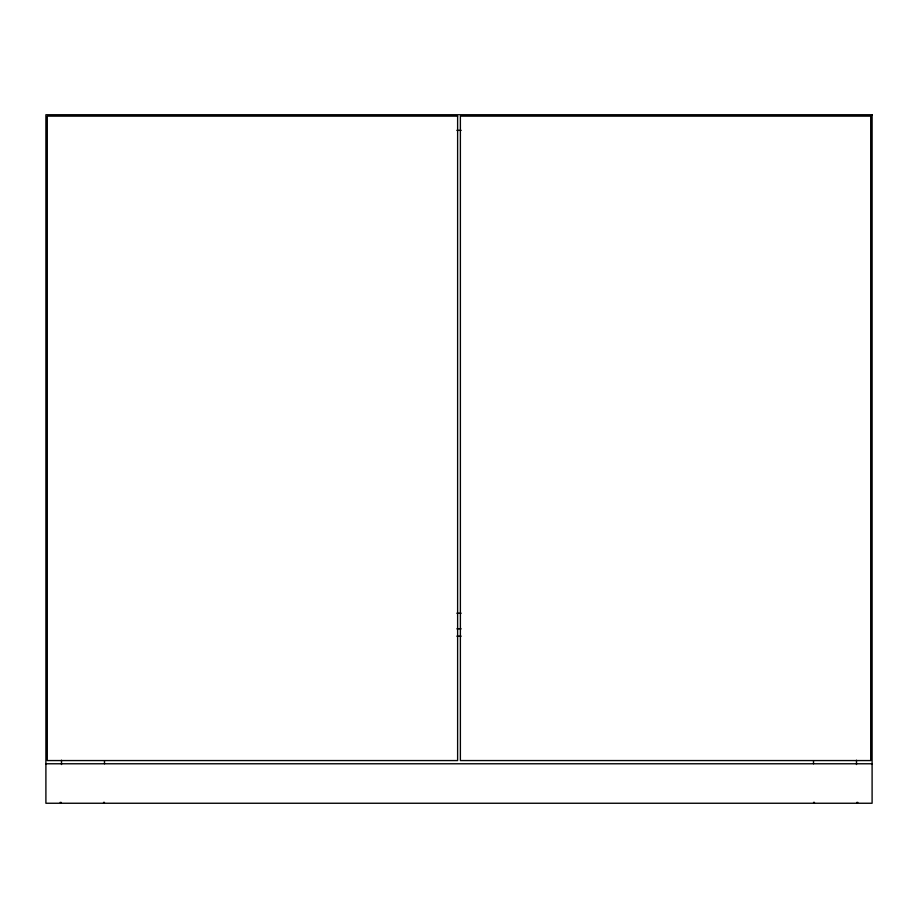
<?xml version="1.0" encoding="UTF-8"?>
<svg xmlns="http://www.w3.org/2000/svg" width="918" height="918" viewBox="0 0 918 918"><rect width="100%" height="100%" fill="white"/><g stroke="black" fill="none" stroke-linecap="round" stroke-linejoin="round"><path stroke-width="1.38" d="M104.491 802.332L103.608 803.25L103.608 802.332M857.825 802.332L856.942 803.25L856.942 802.332M456.854 130.356L461.146 130.356M456.854 613.224L461.146 613.224M456.854 628.83L461.146 628.83M456.854 636.174L461.146 636.174M45.9 763.776L872.1 763.776M813.509 802.332L814.392 803.25L814.392 802.332M60.175 802.332L61.058 803.25L61.058 802.332M856.494 760.219L856.494 764.522M813.509 760.907L813.509 763.776M104.491 760.907L104.491 763.776M61.506 760.219L61.506 764.522M872.1 114.75L45.9 114.75L45.9 803.25L872.1 803.25L872.1 114.75M457.623 116.127L47.277 116.127L47.277 760.563L457.623 760.563L457.623 116.127M870.723 116.127L460.377 116.127L460.377 760.563L870.723 760.563L870.723 116.127"/></g></svg>
